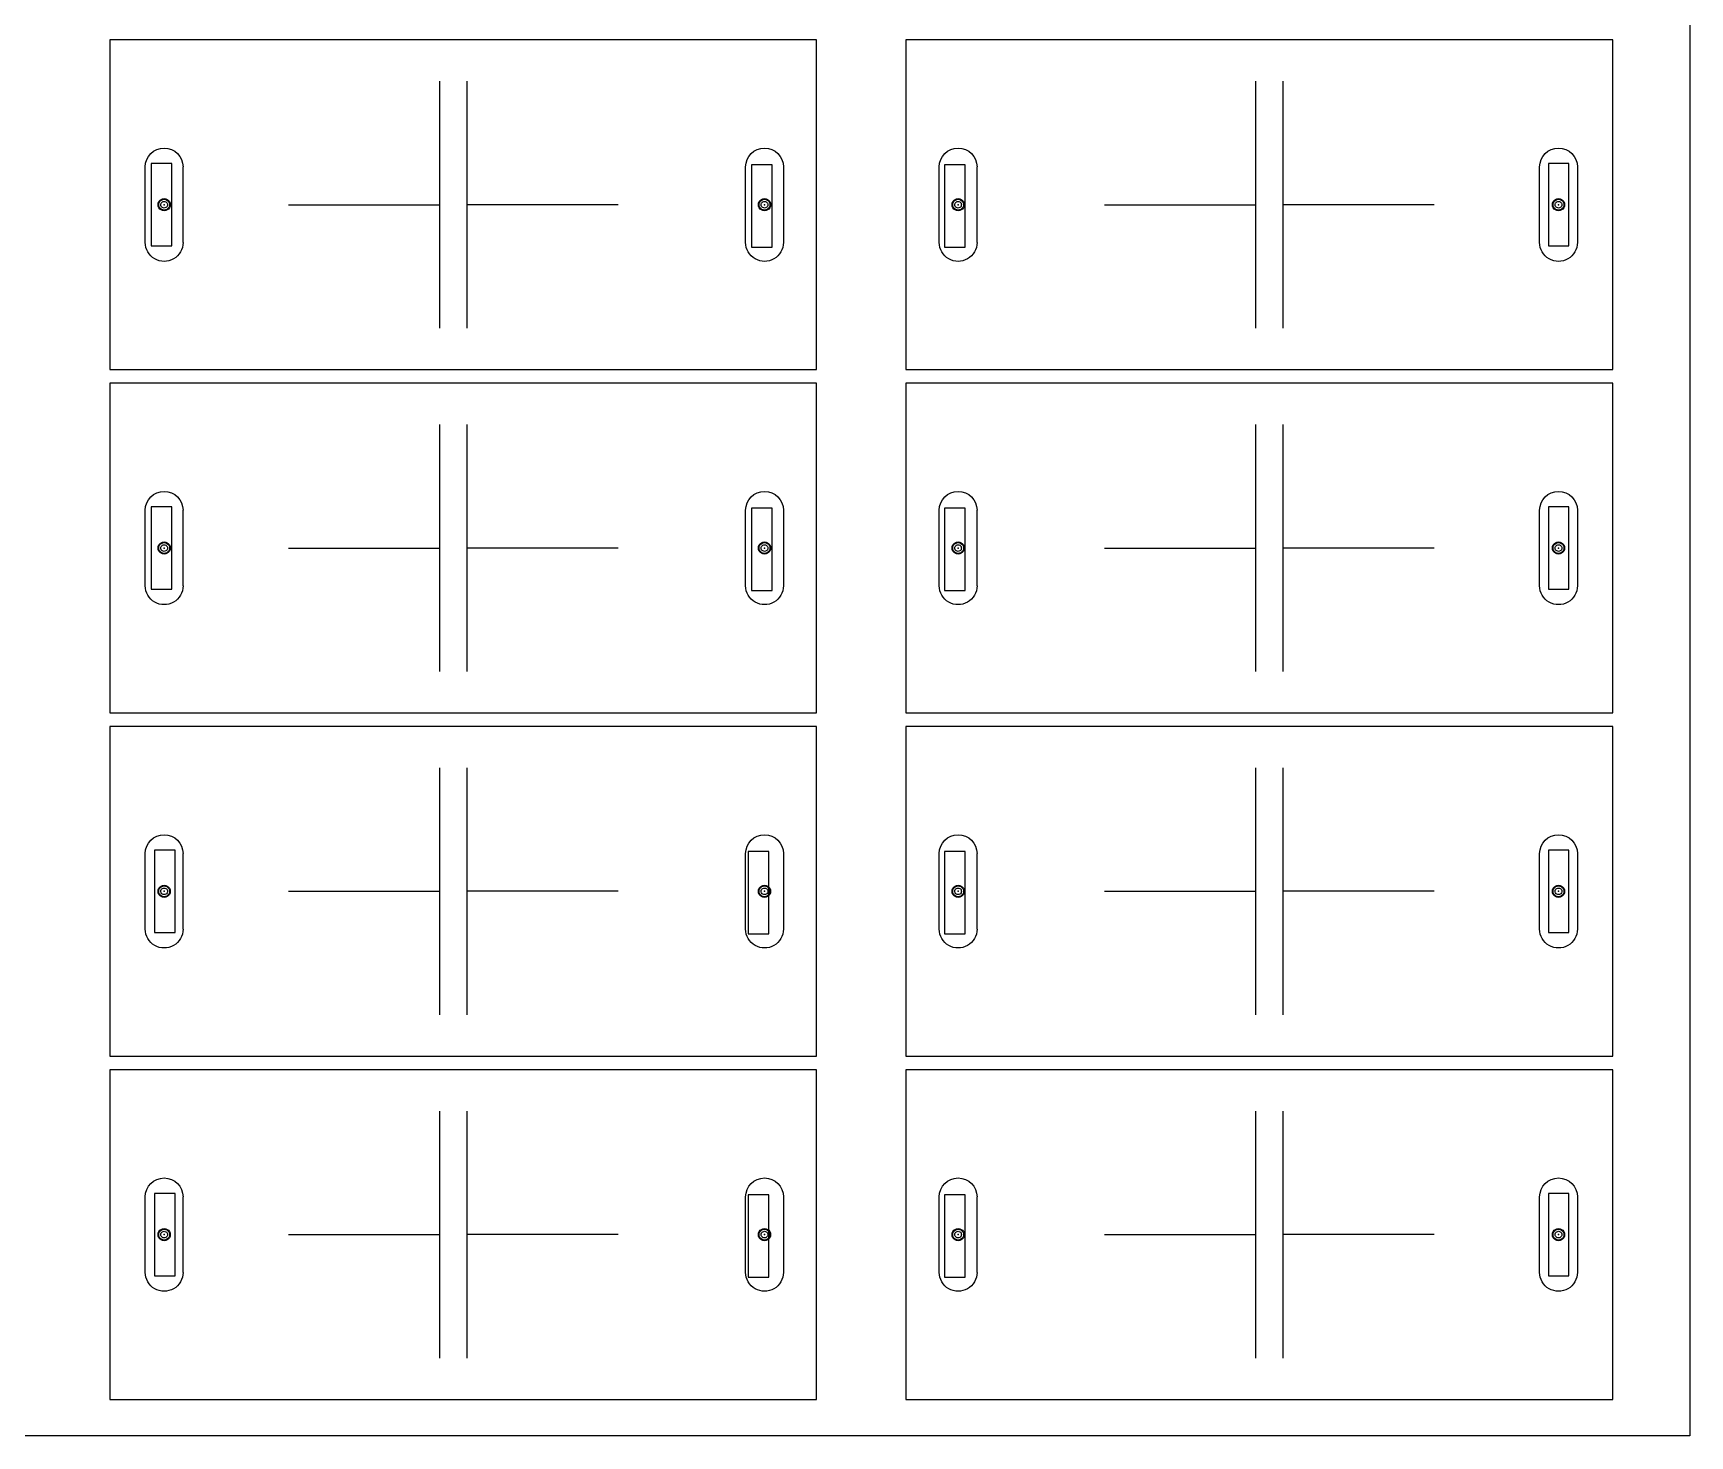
# Model space of a CAD drawing. Header units: millimetres. Extents: x 24815 to 37444, y -10619 to 6020.
# Drawn here: x 28054.4 to 28175, y 5690.6 to 5792.7 of the extents above; entities that cross this region are included whole.
import ezdxf

# ---------------------------------------------------------------- set-up
doc = ezdxf.new("R2010")
doc.units = ezdxf.units.MM

# ---------------------------------------------------------------- blocks, each defined once
blk = doc.blocks.new('A$C3CC6408C')
at = {"color": 2}
for p, q in [((0, 0), (0, -218.9)), ((-109.01, -117.24), (-115.01, -117.24)), ((-115.01, -117.24), (-115.01, -141.24)), ((-63.56, -117.24), (-109.01, -117.24)), ((-63.56, -141.24), (-63.56, -117.24)), ((-5.6, -117.24), (-57.06, -117.24)), ((-57.06, -117.24), (-57.06, -141.24)), ((-5.6, -141.24), (-5.6, -117.24)), ((-91.01, -120.24), (-91.01, -138.24)), ((-89.01, -120.24), (-89.01, -138.24)), ((-31.6, -138.24), (-31.6, -120.24)), ((-29.6, -138.24), (-29.6, -120.24)), ((-112.43, -131.99), (-112.43, -126.49)), ((-112.43, -126.49), (-112.43, -126.49)), ((-112.43, -131.99), (-112.43, -126.49)), ((-112.43, -126.49), (-112.43, -126.49)), ((-110.49, -126.24), (-111.99, -126.24)), ((-111.99, -126.24), (-111.99, -132.24)), ((-110.49, -132.24), (-110.49, -126.24)), ((-109.68, -126.49), (-109.68, -131.99)), ((-109.68, -126.49), (-109.68, -131.99)), ((-68.73, -131.99), (-68.73, -126.49)), ((-68.73, -126.49), (-68.73, -126.49)), ((-68.73, -131.99), (-68.73, -126.49)), ((-68.73, -126.49), (-68.73, -126.49)), ((-66.79, -126.34), (-68.29, -126.34)), ((-68.29, -126.34), (-68.29, -132.34)), ((-66.79, -132.34), (-66.79, -126.34)), ((-65.98, -126.49), (-65.98, -131.99)), ((-65.98, -126.49), (-65.98, -131.99)), ((-54.64, -131.99), (-54.64, -126.49)), ((-54.64, -131.99), (-54.64, -126.49)), ((-52.74, -126.34), (-54.24, -126.34)), ((-54.24, -126.34), (-54.24, -132.34)), ((-52.74, -132.34), (-52.74, -126.34)), ((-51.89, -126.49), (-51.89, -131.99)), ((-51.89, -126.49), (-51.89, -131.99)), ((-10.94, -131.99), (-10.94, -126.49)), ((-10.94, -131.99), (-10.94, -126.49)), ((-8.8, -126.24), (-10.3, -126.24)), ((-10.3, -126.24), (-10.3, -132.24)), ((-8.8, -132.24), (-8.8, -126.24)), ((-8.19, -126.49), (-8.19, -131.99)), ((-8.19, -126.49), (-8.19, -131.99)), ((-102.01, -129.24), (-91.01, -129.24)), ((-78.01, -129.24), (-89.01, -129.24)), ((-42.6, -129.24), (-31.6, -129.24)), ((-18.6, -129.24), (-29.6, -129.24)), ((-111.99, -132.24), (-111.49, -132.24)), ((-111.49, -132.24), (-110.49, -132.24)), ((-68.29, -132.34), (-67.79, -132.34)), ((-67.79, -132.34), (-66.79, -132.34)), ((-54.24, -132.34), (-53.74, -132.34)), ((-53.74, -132.34), (-52.74, -132.34)), ((-51.89, -131.99), (-51.89, -131.99)), ((-51.89, -131.99), (-51.89, -131.99)), ((-10.3, -132.24), (-9.8, -132.24)), ((-9.8, -132.24), (-8.8, -132.24)), ((-8.19, -131.99), (-8.19, -131.99)), ((-8.19, -131.99), (-8.19, -131.99)), ((-115.01, -141.24), (-63.56, -141.24)), ((-109.01, -142.24), (-115.01, -142.24)), ((-115.01, -142.24), (-115.01, -166.24)), ((-63.56, -142.24), (-109.01, -142.24)), ((-63.56, -166.24), (-63.56, -142.24)), ((-57.06, -141.24), (-11.6, -141.24)), ((-5.6, -142.24), (-57.06, -142.24)), ((-57.06, -142.24), (-57.06, -166.24)), ((-11.6, -141.24), (-5.6, -141.24)), ((-5.6, -166.24), (-5.6, -142.24)), ((-91.01, -145.24), (-91.01, -163.24)), ((-89.01, -145.24), (-89.01, -163.24)), ((-31.6, -163.24), (-31.6, -145.24)), ((-29.6, -163.24), (-29.6, -145.24)), ((-112.43, -156.99), (-112.43, -151.49)), ((-112.43, -151.49), (-112.43, -151.49)), ((-112.43, -156.99), (-112.43, -151.49)), ((-112.43, -151.49), (-112.43, -151.49)), ((-110.49, -151.24), (-111.99, -151.24)), ((-111.99, -151.24), (-111.99, -157.24)), ((-110.49, -157.24), (-110.49, -151.24)), ((-109.68, -151.49), (-109.68, -156.99)), ((-109.68, -151.49), (-109.68, -156.99)), ((-68.73, -156.99), (-68.73, -151.49)), ((-68.73, -151.49), (-68.73, -151.49)), ((-68.73, -156.99), (-68.73, -151.49)), ((-68.73, -151.49), (-68.73, -151.49)), ((-66.79, -151.34), (-68.29, -151.34)), ((-68.29, -151.34), (-68.29, -157.34)), ((-66.79, -157.34), (-66.79, -151.34)), ((-65.98, -151.49), (-65.98, -156.99)), ((-65.98, -151.49), (-65.98, -156.99)), ((-54.64, -156.99), (-54.64, -151.49)), ((-54.64, -156.99), (-54.64, -151.49)), ((-52.74, -151.34), (-54.24, -151.34)), ((-54.24, -151.34), (-54.24, -157.34)), ((-52.74, -157.34), (-52.74, -151.34)), ((-51.89, -151.49), (-51.89, -156.99)), ((-51.89, -151.49), (-51.89, -156.99)), ((-10.94, -156.99), (-10.94, -151.49)), ((-10.94, -156.99), (-10.94, -151.49)), ((-8.8, -151.24), (-10.3, -151.24)), ((-10.3, -151.24), (-10.3, -157.24)), ((-8.8, -157.24), (-8.8, -151.24)), ((-8.19, -151.49), (-8.19, -156.99)), ((-8.19, -151.49), (-8.19, -156.99)), ((-102.01, -154.24), (-91.01, -154.24)), ((-78.01, -154.24), (-89.01, -154.24)), ((-42.6, -154.24), (-31.6, -154.24)), ((-18.6, -154.24), (-29.6, -154.24)), ((-111.99, -157.24), (-111.49, -157.24)), ((-111.49, -157.24), (-110.49, -157.24)), ((-68.29, -157.34), (-67.79, -157.34)), ((-67.79, -157.34), (-66.79, -157.34)), ((-54.24, -157.34), (-53.74, -157.34)), ((-53.74, -157.34), (-52.74, -157.34)), ((-51.89, -156.99), (-51.89, -156.99)), ((-51.89, -156.99), (-51.89, -156.99)), ((-10.3, -157.24), (-9.8, -157.24)), ((-9.8, -157.24), (-8.8, -157.24)), ((-8.19, -156.99), (-8.19, -156.99)), ((-8.19, -156.99), (-8.19, -156.99)), ((-115.01, -166.24), (-63.56, -166.24)), ((-57.06, -166.24), (-11.6, -166.24)), ((-11.6, -166.24), (-5.6, -166.24)), ((-109.01, -167.24), (-115.01, -167.24)), ((-115.01, -167.24), (-115.01, -191.24)), ((-63.56, -167.24), (-109.01, -167.24)), ((-63.56, -191.24), (-63.56, -167.24)), ((-5.6, -167.24), (-57.06, -167.24)), ((-57.06, -167.24), (-57.06, -191.24)), ((-5.6, -191.24), (-5.6, -167.24)), ((-91.01, -170.24), (-91.01, -188.24)), ((-89.01, -170.24), (-89.01, -188.24)), ((-31.6, -188.24), (-31.6, -170.24)), ((-29.6, -188.24), (-29.6, -170.24)), ((-112.43, -181.99), (-112.43, -176.49)), ((-112.43, -176.49), (-112.43, -176.49)), ((-112.43, -181.99), (-112.43, -176.49)), ((-112.43, -176.49), (-112.43, -176.49)), ((-110.24, -176.24), (-111.74, -176.24)), ((-111.74, -176.24), (-111.74, -182.24)), ((-110.24, -182.24), (-110.24, -176.24)), ((-109.68, -176.49), (-109.68, -181.99)), ((-109.68, -176.49), (-109.68, -181.99)), ((-68.73, -181.99), (-68.73, -176.49)), ((-68.73, -176.49), (-68.73, -176.49)), ((-68.73, -181.99), (-68.73, -176.49)), ((-68.73, -176.49), (-68.73, -176.49)), ((-67.04, -176.34), (-68.54, -176.34)), ((-68.54, -176.34), (-68.54, -182.34)), ((-67.04, -182.34), (-67.04, -176.34)), ((-65.98, -176.49), (-65.98, -181.99)), ((-65.98, -176.49), (-65.98, -181.99)), ((-54.64, -181.99), (-54.64, -176.49)), ((-54.64, -181.99), (-54.64, -176.49)), ((-52.74, -176.34), (-54.24, -176.34)), ((-54.24, -176.34), (-54.24, -182.34)), ((-52.74, -182.34), (-52.74, -176.34)), ((-51.89, -176.49), (-51.89, -181.99)), ((-51.89, -176.49), (-51.89, -181.99)), ((-10.94, -181.99), (-10.94, -176.49)), ((-10.94, -181.99), (-10.94, -176.49)), ((-8.8, -176.24), (-10.3, -176.24)), ((-10.3, -176.24), (-10.3, -182.24)), ((-8.8, -182.24), (-8.8, -176.24)), ((-8.19, -176.49), (-8.19, -181.99)), ((-8.19, -176.49), (-8.19, -181.99)), ((-102.01, -179.24), (-91.01, -179.24)), ((-78.01, -179.24), (-89.01, -179.24)), ((-42.6, -179.24), (-31.6, -179.24)), ((-18.6, -179.24), (-29.6, -179.24)), ((-51.89, -181.99), (-51.89, -181.99)), ((-51.89, -181.99), (-51.89, -181.99)), ((-8.19, -181.99), (-8.19, -181.99)), ((-8.19, -181.99), (-8.19, -181.99)), ((-111.74, -182.24), (-111.24, -182.24)), ((-111.24, -182.24), (-110.24, -182.24)), ((-68.54, -182.34), (-68.04, -182.34)), ((-68.04, -182.34), (-67.04, -182.34)), ((-54.24, -182.34), (-53.74, -182.34)), ((-53.74, -182.34), (-52.74, -182.34)), ((-10.3, -182.24), (-9.8, -182.24)), ((-9.8, -182.24), (-8.8, -182.24)), ((-115.01, -191.24), (-63.56, -191.24)), ((-57.06, -191.24), (-11.6, -191.24)), ((-11.6, -191.24), (-5.6, -191.24)), ((-109.01, -192.24), (-115.01, -192.24)), ((-115.01, -192.24), (-115.01, -216.24)), ((-63.56, -192.24), (-109.01, -192.24)), ((-63.56, -216.24), (-63.56, -192.24)), ((-5.6, -192.24), (-57.06, -192.24)), ((-57.06, -192.24), (-57.06, -216.24)), ((-5.6, -216.24), (-5.6, -192.24)), ((-91.01, -195.24), (-91.01, -213.24)), ((-89.01, -195.24), (-89.01, -213.24)), ((-31.6, -213.24), (-31.6, -195.24)), ((-29.6, -213.24), (-29.6, -195.24)), ((-110.24, -201.24), (-111.74, -201.24)), ((-111.74, -201.24), (-111.74, -207.24)), ((-110.24, -207.24), (-110.24, -201.24)), ((-67.04, -201.34), (-68.54, -201.34)), ((-68.54, -201.34), (-68.54, -207.34)), ((-67.04, -207.34), (-67.04, -201.34)), ((-52.74, -201.34), (-54.24, -201.34)), ((-54.24, -201.34), (-54.24, -207.34)), ((-52.74, -207.34), (-52.74, -201.34)), ((-8.8, -201.24), (-10.3, -201.24)), ((-10.3, -201.24), (-10.3, -207.24)), ((-8.8, -207.24), (-8.8, -201.24)), ((-112.43, -206.99), (-112.43, -201.49)), ((-112.43, -201.49), (-112.43, -201.49)), ((-112.43, -206.99), (-112.43, -201.49)), ((-112.43, -201.49), (-112.43, -201.49)), ((-109.68, -201.49), (-109.68, -206.99)), ((-109.68, -201.49), (-109.68, -206.99)), ((-68.73, -206.99), (-68.73, -201.49)), ((-68.73, -201.49), (-68.73, -201.49)), ((-68.73, -206.99), (-68.73, -201.49)), ((-68.73, -201.49), (-68.73, -201.49)), ((-65.98, -201.49), (-65.98, -206.99)), ((-65.98, -201.49), (-65.98, -206.99)), ((-54.64, -206.99), (-54.64, -201.49)), ((-54.64, -206.99), (-54.64, -201.49)), ((-51.89, -201.49), (-51.89, -206.99)), ((-51.89, -201.49), (-51.89, -206.99)), ((-10.94, -206.99), (-10.94, -201.49)), ((-10.94, -206.99), (-10.94, -201.49)), ((-8.19, -201.49), (-8.19, -206.99)), ((-8.19, -201.49), (-8.19, -206.99)), ((-102.01, -204.24), (-91.01, -204.24)), ((-78.01, -204.24), (-89.01, -204.24)), ((-42.6, -204.24), (-31.6, -204.24)), ((-18.6, -204.24), (-29.6, -204.24)), ((-111.74, -207.24), (-111.24, -207.24)), ((-111.24, -207.24), (-110.24, -207.24)), ((-68.54, -207.34), (-68.04, -207.34)), ((-68.04, -207.34), (-67.04, -207.34)), ((-54.24, -207.34), (-53.74, -207.34)), ((-53.74, -207.34), (-52.74, -207.34)), ((-51.89, -206.99), (-51.89, -206.99)), ((-51.89, -206.99), (-51.89, -206.99)), ((-10.3, -207.24), (-9.8, -207.24)), ((-9.8, -207.24), (-8.8, -207.24)), ((-8.19, -206.99), (-8.19, -206.99)), ((-8.19, -206.99), (-8.19, -206.99)), ((-115.01, -216.24), (-63.56, -216.24)), ((-57.06, -216.24), (-11.6, -216.24)), ((-11.6, -216.24), (-5.6, -216.24)), ((0, -218.9), (-241.97, -218.9))]:
    blk.add_line(p, q, dxfattribs=at)
at = {"color": 2, "extrusion": (0, 0, -1)}
for centre, major_axis, start_param, end_param in [((-111.05, -126.49), (0.972, 0.972), 3.926991, 7.068583), ((-111.05, -126.49), (0.972, 0.972), 3.926991, 7.068583), ((-67.35, -126.49), (0.972, 0.972), 3.926991, 7.068583), ((-67.35, -126.49), (0.972, 0.972), 3.926991, 7.068583), ((-53.26, -126.49), (0.972, 0.972), 3.926991, 7.068583), ((-53.26, -126.49), (0.972, 0.972), 3.926991, 7.068583), ((-9.56, -126.49), (0.972, 0.972), 3.926991, 7.068583), ((-9.56, -126.49), (0.972, 0.972), 3.926991, 7.068583), ((-111.05, -129.24), (-0.314, 0.314), 5.497787, 8.63938), ((-111.05, -129.24), (-0.314, 0.314), 5.497787, 8.63938), ((-111.05, -129.24), (-0.278, 0.278), 5.497787, 8.63938), ((-111.05, -129.24), (-0.278, 0.278), 5.497787, 8.63938), ((-111.05, -129.24), (-0.278, 0.278), 5.497787, 8.63938), ((-111.05, -129.24), (-0.278, 0.278), 5.497787, 8.63938), ((-111.05, -129.24), (-0.278, 0.278), 5.497787, 8.63938), ((-111.05, -129.24), (-0.278, 0.278), 5.497787, 8.63938), ((-111.05, -129.24), (-0.278, 0.278), 5.497787, 8.63938), ((-111.05, -129.24), (-0.278, 0.278), 5.497787, 8.63938), ((-111.05, -129.24), (-0.278, 0.278), 5.497787, 8.63938), ((-111.05, -129.24), (-0.278, 0.278), 5.497787, 8.63938), ((-111.05, -129.24), (-0.278, 0.278), 5.497787, 8.63938), ((-111.05, -129.24), (-0.171, 0.171), 5.497787, 8.63938), ((-111.05, -129.24), (-0.171, 0.171), 5.497787, 8.63938), ((-67.35, -129.24), (-0.314, 0.314), 5.497787, 8.63938), ((-67.35, -129.24), (-0.314, 0.314), 5.497787, 8.63938), ((-67.35, -129.24), (-0.278, 0.278), 5.497787, 8.63938), ((-67.35, -129.24), (-0.278, 0.278), 5.497787, 8.63938), ((-67.35, -129.24), (-0.278, 0.278), 5.497787, 8.63938), ((-67.35, -129.24), (-0.278, 0.278), 5.497787, 8.63938), ((-67.35, -129.24), (-0.278, 0.278), 5.497787, 8.63938), ((-67.35, -129.24), (-0.278, 0.278), 5.497787, 8.63938), ((-67.35, -129.24), (-0.278, 0.278), 5.497787, 8.63938), ((-67.35, -129.24), (-0.278, 0.278), 5.497787, 8.63938), ((-67.35, -129.24), (-0.278, 0.278), 5.497787, 8.63938), ((-67.35, -129.24), (-0.278, 0.278), 5.497787, 8.63938), ((-67.35, -129.24), (-0.278, 0.278), 5.497787, 8.63938), ((-67.35, -129.24), (-0.171, 0.171), 5.497787, 8.63938), ((-67.35, -129.24), (-0.171, 0.171), 5.497787, 8.63938), ((-53.26, -129.24), (-0.314, 0.314), 5.497787, 8.63938), ((-53.26, -129.24), (-0.314, 0.314), 5.497787, 8.63938), ((-53.26, -129.24), (-0.278, 0.278), 5.497787, 8.63938), ((-53.26, -129.24), (-0.278, 0.278), 5.497787, 8.63938), ((-53.26, -129.24), (-0.278, 0.278), 5.497787, 8.63938), ((-53.26, -129.24), (-0.278, 0.278), 5.497787, 8.63938), ((-53.26, -129.24), (-0.278, 0.278), 5.497787, 8.63938), ((-53.26, -129.24), (-0.278, 0.278), 5.497787, 8.63938), ((-53.26, -129.24), (-0.278, 0.278), 5.497787, 8.63938), ((-53.26, -129.24), (-0.278, 0.278), 5.497787, 8.63938), ((-53.26, -129.24), (-0.278, 0.278), 5.497787, 8.63938), ((-53.26, -129.24), (-0.278, 0.278), 5.497787, 8.63938), ((-53.26, -129.24), (-0.278, 0.278), 5.497787, 8.63938), ((-53.26, -129.24), (-0.171, 0.171), 5.497787, 8.63938), ((-53.26, -129.24), (-0.171, 0.171), 5.497787, 8.63938), ((-9.56, -129.24), (-0.314, 0.314), 5.497787, 8.63938), ((-9.56, -129.24), (-0.314, 0.314), 5.497787, 8.63938), ((-9.56, -129.24), (-0.278, 0.278), 5.497787, 8.63938), ((-9.56, -129.24), (-0.278, 0.278), 5.497787, 8.63938), ((-9.56, -129.24), (-0.278, 0.278), 5.497787, 8.63938), ((-9.56, -129.24), (-0.278, 0.278), 5.497787, 8.63938), ((-9.56, -129.24), (-0.278, 0.278), 5.497787, 8.63938), ((-9.56, -129.24), (-0.278, 0.278), 5.497787, 8.63938), ((-9.56, -129.24), (-0.278, 0.278), 5.497787, 8.63938), ((-9.56, -129.24), (-0.278, 0.278), 5.497787, 8.63938), ((-9.56, -129.24), (-0.278, 0.278), 5.497787, 8.63938), ((-9.56, -129.24), (-0.278, 0.278), 5.497787, 8.63938), ((-9.56, -129.24), (-0.278, 0.278), 5.497787, 8.63938), ((-9.56, -129.24), (-0.171, 0.171), 5.497787, 8.63938), ((-9.56, -129.24), (-0.171, 0.171), 5.497787, 8.63938), ((-111.05, -129.24), (-0.314, 0.314), 2.356194, 5.497787), ((-111.05, -129.24), (-0.314, 0.314), 2.356194, 5.497787), ((-111.05, -129.24), (0.278, 0.278), 0.785398, 3.926991), ((-111.05, -129.24), (0.278, 0.278), 0.785398, 3.926991), ((-111.05, -129.24), (0.278, 0.278), 0.785398, 3.926991), ((-111.05, -129.24), (0.278, 0.278), 0.785398, 3.926991), ((-111.05, -129.24), (0.278, 0.278), 0.785398, 3.926991), ((-111.05, -129.24), (0.278, 0.278), 0.785398, 3.926991), ((-111.05, -129.24), (0.278, 0.278), 0.785398, 3.926991), ((-111.05, -129.24), (0.278, 0.278), 0.785398, 3.926991), ((-111.05, -129.24), (0.278, 0.278), 0.785398, 3.926991), ((-111.05, -129.24), (0.278, 0.278), 0.785398, 3.926991), ((-111.05, -129.24), (0.278, 0.278), 0.785398, 3.926991), ((-111.05, -129.24), (0.171, 0.171), 0.785398, 3.926991), ((-111.05, -129.24), (0.171, 0.171), 0.785398, 3.926991), ((-67.35, -129.24), (-0.314, 0.314), 2.356194, 5.497787), ((-67.35, -129.24), (-0.314, 0.314), 2.356194, 5.497787), ((-67.35, -129.24), (-0.278, 0.278), 2.356194, 5.497787), ((-67.35, -129.24), (-0.278, 0.278), 2.356194, 5.497787), ((-67.35, -129.24), (-0.278, 0.278), 2.356194, 5.497787), ((-67.35, -129.24), (-0.278, 0.278), 2.356194, 5.497787), ((-67.35, -129.24), (-0.278, 0.278), 2.356194, 5.497787), ((-67.35, -129.24), (-0.278, 0.278), 2.356194, 5.497787), ((-67.35, -129.24), (-0.278, 0.278), 2.356194, 5.497787), ((-67.35, -129.24), (-0.278, 0.278), 2.356194, 5.497787), ((-67.35, -129.24), (-0.278, 0.278), 2.356194, 5.497787), ((-67.35, -129.24), (-0.278, 0.278), 2.356194, 5.497787), ((-67.35, -129.24), (-0.278, 0.278), 2.356194, 5.497787), ((-67.35, -129.24), (0.171, 0.171), 0.785398, 3.926991), ((-67.35, -129.24), (0.171, 0.171), 0.785398, 3.926991), ((-53.26, -129.24), (-0.314, 0.314), 2.356194, 5.497787), ((-53.26, -129.24), (-0.314, 0.314), 2.356194, 5.497787), ((-53.26, -129.24), (0.278, 0.278), 0.785398, 3.926991), ((-53.26, -129.24), (0.278, 0.278), 0.785398, 3.926991), ((-53.26, -129.24), (0.278, 0.278), 0.785398, 3.926991), ((-53.26, -129.24), (0.278, 0.278), 0.785398, 3.926991), ((-53.26, -129.24), (0.278, 0.278), 0.785398, 3.926991), ((-53.26, -129.24), (0.278, 0.278), 0.785398, 3.926991), ((-53.26, -129.24), (0.278, 0.278), 0.785398, 3.926991), ((-53.26, -129.24), (0.278, 0.278), 0.785398, 3.926991), ((-53.26, -129.24), (0.278, 0.278), 0.785398, 3.926991), ((-53.26, -129.24), (0.278, 0.278), 0.785398, 3.926991), ((-53.26, -129.24), (0.278, 0.278), 0.785398, 3.926991), ((-53.26, -129.24), (0.171, 0.171), 0.785398, 3.926991), ((-53.26, -129.24), (0.171, 0.171), 0.785398, 3.926991), ((-9.56, -129.24), (-0.314, 0.314), 2.356194, 5.497787), ((-9.56, -129.24), (-0.314, 0.314), 2.356194, 5.497787), ((-9.56, -129.24), (-0.278, 0.278), 2.356194, 5.497787), ((-9.56, -129.24), (-0.278, 0.278), 2.356194, 5.497787), ((-9.56, -129.24), (-0.278, 0.278), 2.356194, 5.497787), ((-9.56, -129.24), (-0.278, 0.278), 2.356194, 5.497787), ((-9.56, -129.24), (-0.278, 0.278), 2.356194, 5.497787), ((-9.56, -129.24), (-0.278, 0.278), 2.356194, 5.497787), ((-9.56, -129.24), (-0.278, 0.278), 2.356194, 5.497787), ((-9.56, -129.24), (-0.278, 0.278), 2.356194, 5.497787), ((-9.56, -129.24), (-0.278, 0.278), 2.356194, 5.497787), ((-9.56, -129.24), (-0.278, 0.278), 2.356194, 5.497787), ((-9.56, -129.24), (-0.278, 0.278), 2.356194, 5.497787), ((-9.56, -129.24), (0.171, 0.171), 0.785398, 3.926991), ((-9.56, -129.24), (0.171, 0.171), 0.785398, 3.926991), ((-111.05, -131.99), (-0.972, 0.972), 2.356194, 5.497787), ((-111.05, -131.99), (-0.972, 0.972), 2.356194, 5.497787), ((-67.35, -131.99), (-0.972, 0.972), 2.356194, 5.497787), ((-67.35, -131.99), (-0.972, 0.972), 2.356194, 5.497787), ((-53.26, -131.99), (-0.972, 0.972), 2.356194, 5.497787), ((-53.26, -131.99), (-0.972, 0.972), 2.356194, 5.497787), ((-9.56, -131.99), (-0.972, 0.972), 2.356194, 5.497787), ((-9.56, -131.99), (-0.972, 0.972), 2.356194, 5.497787), ((-111.05, -151.49), (0.972, 0.972), 3.926991, 7.068583), ((-111.05, -151.49), (0.972, 0.972), 3.926991, 7.068583), ((-67.35, -151.49), (0.972, 0.972), 3.926991, 7.068583), ((-67.35, -151.49), (0.972, 0.972), 3.926991, 7.068583), ((-53.26, -151.49), (0.972, 0.972), 3.926991, 7.068583), ((-53.26, -151.49), (0.972, 0.972), 3.926991, 7.068583), ((-9.56, -151.49), (0.972, 0.972), 3.926991, 7.068583), ((-9.56, -151.49), (0.972, 0.972), 3.926991, 7.068583), ((-111.05, -154.24), (-0.314, 0.314), 5.497787, 8.63938), ((-111.05, -154.24), (-0.314, 0.314), 5.497787, 8.63938), ((-111.05, -154.24), (-0.314, 0.314), 2.356194, 5.497787), ((-111.05, -154.24), (-0.314, 0.314), 2.356194, 5.497787), ((-111.05, -154.24), (-0.278, 0.278), 5.497787, 8.63938), ((-111.05, -154.24), (-0.278, 0.278), 5.497787, 8.63938), ((-111.05, -154.24), (-0.278, 0.278), 5.497787, 8.63938), ((-111.05, -154.24), (-0.278, 0.278), 5.497787, 8.63938), ((-111.05, -154.24), (-0.278, 0.278), 5.497787, 8.63938), ((-111.05, -154.24), (-0.278, 0.278), 5.497787, 8.63938), ((-111.05, -154.24), (-0.278, 0.278), 5.497787, 8.63938), ((-111.05, -154.24), (-0.278, 0.278), 5.497787, 8.63938), ((-111.05, -154.24), (-0.278, 0.278), 5.497787, 8.63938), ((-111.05, -154.24), (-0.278, 0.278), 5.497787, 8.63938), ((-111.05, -154.24), (-0.278, 0.278), 5.497787, 8.63938), ((-111.05, -154.24), (0.278, 0.278), 0.785398, 3.926991), ((-111.05, -154.24), (0.278, 0.278), 0.785398, 3.926991), ((-111.05, -154.24), (0.278, 0.278), 0.785398, 3.926991), ((-111.05, -154.24), (0.278, 0.278), 0.785398, 3.926991), ((-111.05, -154.24), (0.278, 0.278), 0.785398, 3.926991), ((-111.05, -154.24), (0.278, 0.278), 0.785398, 3.926991), ((-111.05, -154.24), (0.278, 0.278), 0.785398, 3.926991), ((-111.05, -154.24), (0.278, 0.278), 0.785398, 3.926991), ((-111.05, -154.24), (0.278, 0.278), 0.785398, 3.926991), ((-111.05, -154.24), (0.278, 0.278), 0.785398, 3.926991), ((-111.05, -154.24), (0.278, 0.278), 0.785398, 3.926991), ((-111.05, -154.24), (-0.171, 0.171), 5.497787, 8.63938), ((-111.05, -154.24), (-0.171, 0.171), 5.497787, 8.63938), ((-111.05, -154.24), (0.171, 0.171), 0.785398, 3.926991), ((-111.05, -154.24), (0.171, 0.171), 0.785398, 3.926991), ((-67.35, -154.24), (-0.314, 0.314), 5.497787, 8.63938), ((-67.35, -154.24), (-0.314, 0.314), 5.497787, 8.63938), ((-67.35, -154.24), (-0.314, 0.314), 2.356194, 5.497787), ((-67.35, -154.24), (-0.314, 0.314), 2.356194, 5.497787), ((-67.35, -154.24), (-0.278, 0.278), 5.497787, 8.63938), ((-67.35, -154.24), (-0.278, 0.278), 5.497787, 8.63938), ((-67.35, -154.24), (-0.278, 0.278), 5.497787, 8.63938), ((-67.35, -154.24), (-0.278, 0.278), 5.497787, 8.63938), ((-67.35, -154.24), (-0.278, 0.278), 5.497787, 8.63938), ((-67.35, -154.24), (-0.278, 0.278), 5.497787, 8.63938), ((-67.35, -154.24), (-0.278, 0.278), 5.497787, 8.63938), ((-67.35, -154.24), (-0.278, 0.278), 5.497787, 8.63938), ((-67.35, -154.24), (-0.278, 0.278), 5.497787, 8.63938), ((-67.35, -154.24), (-0.278, 0.278), 5.497787, 8.63938), ((-67.35, -154.24), (-0.278, 0.278), 5.497787, 8.63938), ((-67.35, -154.24), (-0.278, 0.278), 2.356194, 5.497787), ((-67.35, -154.24), (-0.278, 0.278), 2.356194, 5.497787), ((-67.35, -154.24), (-0.278, 0.278), 2.356194, 5.497787), ((-67.35, -154.24), (-0.278, 0.278), 2.356194, 5.497787), ((-67.35, -154.24), (-0.278, 0.278), 2.356194, 5.497787), ((-67.35, -154.24), (-0.278, 0.278), 2.356194, 5.497787), ((-67.35, -154.24), (-0.278, 0.278), 2.356194, 5.497787), ((-67.35, -154.24), (-0.278, 0.278), 2.356194, 5.497787), ((-67.35, -154.24), (-0.278, 0.278), 2.356194, 5.497787), ((-67.35, -154.24), (-0.278, 0.278), 2.356194, 5.497787), ((-67.35, -154.24), (-0.278, 0.278), 2.356194, 5.497787), ((-67.35, -154.24), (-0.171, 0.171), 5.497787, 8.63938), ((-67.35, -154.24), (-0.171, 0.171), 5.497787, 8.63938), ((-67.35, -154.24), (0.171, 0.171), 0.785398, 3.926991), ((-67.35, -154.24), (0.171, 0.171), 0.785398, 3.926991), ((-53.26, -154.24), (-0.314, 0.314), 5.497787, 8.63938), ((-53.26, -154.24), (-0.314, 0.314), 5.497787, 8.63938), ((-53.26, -154.24), (-0.314, 0.314), 2.356194, 5.497787), ((-53.26, -154.24), (-0.314, 0.314), 2.356194, 5.497787), ((-53.26, -154.24), (-0.278, 0.278), 5.497787, 8.63938), ((-53.26, -154.24), (-0.278, 0.278), 5.497787, 8.63938), ((-53.26, -154.24), (-0.278, 0.278), 5.497787, 8.63938), ((-53.26, -154.24), (-0.278, 0.278), 5.497787, 8.63938), ((-53.26, -154.24), (-0.278, 0.278), 5.497787, 8.63938), ((-53.26, -154.24), (-0.278, 0.278), 5.497787, 8.63938), ((-53.26, -154.24), (-0.278, 0.278), 5.497787, 8.63938), ((-53.26, -154.24), (-0.278, 0.278), 5.497787, 8.63938), ((-53.26, -154.24), (-0.278, 0.278), 5.497787, 8.63938), ((-53.26, -154.24), (-0.278, 0.278), 5.497787, 8.63938), ((-53.26, -154.24), (-0.278, 0.278), 5.497787, 8.63938), ((-53.26, -154.24), (0.278, 0.278), 0.785398, 3.926991), ((-53.26, -154.24), (0.278, 0.278), 0.785398, 3.926991), ((-53.26, -154.24), (0.278, 0.278), 0.785398, 3.926991), ((-53.26, -154.24), (0.278, 0.278), 0.785398, 3.926991), ((-53.26, -154.24), (0.278, 0.278), 0.785398, 3.926991), ((-53.26, -154.24), (0.278, 0.278), 0.785398, 3.926991), ((-53.26, -154.24), (0.278, 0.278), 0.785398, 3.926991), ((-53.26, -154.24), (0.278, 0.278), 0.785398, 3.926991), ((-53.26, -154.24), (0.278, 0.278), 0.785398, 3.926991), ((-53.26, -154.24), (0.278, 0.278), 0.785398, 3.926991), ((-53.26, -154.24), (0.278, 0.278), 0.785398, 3.926991), ((-53.26, -154.24), (-0.171, 0.171), 5.497787, 8.63938), ((-53.26, -154.24), (-0.171, 0.171), 5.497787, 8.63938), ((-53.26, -154.24), (0.171, 0.171), 0.785398, 3.926991), ((-53.26, -154.24), (0.171, 0.171), 0.785398, 3.926991), ((-9.56, -154.24), (-0.314, 0.314), 5.497787, 8.63938), ((-9.56, -154.24), (-0.314, 0.314), 5.497787, 8.63938), ((-9.56, -154.24), (-0.314, 0.314), 2.356194, 5.497787), ((-9.56, -154.24), (-0.314, 0.314), 2.356194, 5.497787), ((-9.56, -154.24), (-0.278, 0.278), 5.497787, 8.63938), ((-9.56, -154.24), (-0.278, 0.278), 5.497787, 8.63938), ((-9.56, -154.24), (-0.278, 0.278), 5.497787, 8.63938), ((-9.56, -154.24), (-0.278, 0.278), 5.497787, 8.63938), ((-9.56, -154.24), (-0.278, 0.278), 5.497787, 8.63938), ((-9.56, -154.24), (-0.278, 0.278), 5.497787, 8.63938), ((-9.56, -154.24), (-0.278, 0.278), 5.497787, 8.63938), ((-9.56, -154.24), (-0.278, 0.278), 5.497787, 8.63938), ((-9.56, -154.24), (-0.278, 0.278), 5.497787, 8.63938), ((-9.56, -154.24), (-0.278, 0.278), 5.497787, 8.63938), ((-9.56, -154.24), (-0.278, 0.278), 5.497787, 8.63938), ((-9.56, -154.24), (-0.278, 0.278), 2.356194, 5.497787), ((-9.56, -154.24), (-0.278, 0.278), 2.356194, 5.497787), ((-9.56, -154.24), (-0.278, 0.278), 2.356194, 5.497787), ((-9.56, -154.24), (-0.278, 0.278), 2.356194, 5.497787), ((-9.56, -154.24), (-0.278, 0.278), 2.356194, 5.497787), ((-9.56, -154.24), (-0.278, 0.278), 2.356194, 5.497787), ((-9.56, -154.24), (-0.278, 0.278), 2.356194, 5.497787), ((-9.56, -154.24), (-0.278, 0.278), 2.356194, 5.497787), ((-9.56, -154.24), (-0.278, 0.278), 2.356194, 5.497787), ((-9.56, -154.24), (-0.278, 0.278), 2.356194, 5.497787), ((-9.56, -154.24), (-0.278, 0.278), 2.356194, 5.497787), ((-9.56, -154.24), (-0.171, 0.171), 5.497787, 8.63938), ((-9.56, -154.24), (-0.171, 0.171), 5.497787, 8.63938), ((-9.56, -154.24), (0.171, 0.171), 0.785398, 3.926991), ((-9.56, -154.24), (0.171, 0.171), 0.785398, 3.926991), ((-111.05, -156.99), (-0.972, 0.972), 2.356194, 5.497787), ((-111.05, -156.99), (-0.972, 0.972), 2.356194, 5.497787), ((-67.35, -156.99), (-0.972, 0.972), 2.356194, 5.497787), ((-67.35, -156.99), (-0.972, 0.972), 2.356194, 5.497787), ((-53.26, -156.99), (-0.972, 0.972), 2.356194, 5.497787), ((-53.26, -156.99), (-0.972, 0.972), 2.356194, 5.497787), ((-9.56, -156.99), (-0.972, 0.972), 2.356194, 5.497787), ((-9.56, -156.99), (-0.972, 0.972), 2.356194, 5.497787), ((-111.05, -176.49), (0.972, 0.972), 3.926991, 7.068583), ((-111.05, -176.49), (0.972, 0.972), 3.926991, 7.068583), ((-67.35, -176.49), (0.972, 0.972), 3.926991, 7.068583), ((-67.35, -176.49), (0.972, 0.972), 3.926991, 7.068583), ((-53.26, -176.49), (0.972, 0.972), 3.926991, 7.068583), ((-53.26, -176.49), (0.972, 0.972), 3.926991, 7.068583), ((-9.56, -176.49), (0.972, 0.972), 3.926991, 7.068583), ((-9.56, -176.49), (0.972, 0.972), 3.926991, 7.068583), ((-111.05, -179.24), (-0.314, 0.314), 5.497787, 8.63938), ((-111.05, -179.24), (-0.314, 0.314), 5.497787, 8.63938), ((-111.05, -179.24), (-0.314, 0.314), 2.356194, 5.497787), ((-111.05, -179.24), (-0.314, 0.314), 2.356194, 5.497787), ((-111.05, -179.24), (-0.278, 0.278), 5.497787, 8.63938), ((-111.05, -179.24), (-0.278, 0.278), 5.497787, 8.63938), ((-111.05, -179.24), (-0.278, 0.278), 5.497787, 8.63938), ((-111.05, -179.24), (-0.278, 0.278), 5.497787, 8.63938), ((-111.05, -179.24), (-0.278, 0.278), 5.497787, 8.63938), ((-111.05, -179.24), (-0.278, 0.278), 5.497787, 8.63938), ((-111.05, -179.24), (-0.278, 0.278), 5.497787, 8.63938), ((-111.05, -179.24), (-0.278, 0.278), 5.497787, 8.63938), ((-111.05, -179.24), (-0.278, 0.278), 5.497787, 8.63938), ((-111.05, -179.24), (-0.278, 0.278), 5.497787, 8.63938), ((-111.05, -179.24), (-0.278, 0.278), 5.497787, 8.63938), ((-111.05, -179.24), (0.278, 0.278), 0.785398, 3.926991), ((-111.05, -179.24), (0.278, 0.278), 0.785398, 3.926991), ((-111.05, -179.24), (0.278, 0.278), 0.785398, 3.926991), ((-111.05, -179.24), (0.278, 0.278), 0.785398, 3.926991), ((-111.05, -179.24), (0.278, 0.278), 0.785398, 3.926991), ((-111.05, -179.24), (0.278, 0.278), 0.785398, 3.926991), ((-111.05, -179.24), (0.278, 0.278), 0.785398, 3.926991), ((-111.05, -179.24), (0.278, 0.278), 0.785398, 3.926991), ((-111.05, -179.24), (0.278, 0.278), 0.785398, 3.926991), ((-111.05, -179.24), (0.278, 0.278), 0.785398, 3.926991), ((-111.05, -179.24), (0.278, 0.278), 0.785398, 3.926991), ((-111.05, -179.24), (-0.171, 0.171), 5.497787, 8.63938), ((-111.05, -179.24), (-0.171, 0.171), 5.497787, 8.63938), ((-111.05, -179.24), (0.171, 0.171), 0.785398, 3.926991), ((-111.05, -179.24), (0.171, 0.171), 0.785398, 3.926991), ((-67.35, -179.24), (-0.314, 0.314), 5.497787, 8.63938), ((-67.35, -179.24), (-0.314, 0.314), 5.497787, 8.63938), ((-67.35, -179.24), (-0.314, 0.314), 2.356194, 5.497787), ((-67.35, -179.24), (-0.314, 0.314), 2.356194, 5.497787), ((-67.35, -179.24), (-0.278, 0.278), 5.497787, 8.63938), ((-67.35, -179.24), (-0.278, 0.278), 5.497787, 8.63938), ((-67.35, -179.24), (-0.278, 0.278), 5.497787, 8.63938), ((-67.35, -179.24), (-0.278, 0.278), 5.497787, 8.63938), ((-67.35, -179.24), (-0.278, 0.278), 5.497787, 8.63938), ((-67.35, -179.24), (-0.278, 0.278), 5.497787, 8.63938), ((-67.35, -179.24), (-0.278, 0.278), 5.497787, 8.63938), ((-67.35, -179.24), (-0.278, 0.278), 5.497787, 8.63938), ((-67.35, -179.24), (-0.278, 0.278), 5.497787, 8.63938), ((-67.35, -179.24), (-0.278, 0.278), 5.497787, 8.63938), ((-67.35, -179.24), (-0.278, 0.278), 5.497787, 8.63938), ((-67.35, -179.24), (-0.278, 0.278), 2.356194, 5.497787), ((-67.35, -179.24), (-0.278, 0.278), 2.356194, 5.497787), ((-67.35, -179.24), (-0.278, 0.278), 2.356194, 5.497787), ((-67.35, -179.24), (-0.278, 0.278), 2.356194, 5.497787), ((-67.35, -179.24), (-0.278, 0.278), 2.356194, 5.497787), ((-67.35, -179.24), (-0.278, 0.278), 2.356194, 5.497787), ((-67.35, -179.24), (-0.278, 0.278), 2.356194, 5.497787), ((-67.35, -179.24), (-0.278, 0.278), 2.356194, 5.497787), ((-67.35, -179.24), (-0.278, 0.278), 2.356194, 5.497787), ((-67.35, -179.24), (-0.278, 0.278), 2.356194, 5.497787), ((-67.35, -179.24), (-0.278, 0.278), 2.356194, 5.497787), ((-67.35, -179.24), (-0.171, 0.171), 5.497787, 8.63938), ((-67.35, -179.24), (-0.171, 0.171), 5.497787, 8.63938), ((-67.35, -179.24), (0.171, 0.171), 0.785398, 3.926991), ((-67.35, -179.24), (0.171, 0.171), 0.785398, 3.926991), ((-53.26, -179.24), (-0.314, 0.314), 5.497787, 8.63938), ((-53.26, -179.24), (-0.314, 0.314), 5.497787, 8.63938), ((-53.26, -179.24), (-0.314, 0.314), 2.356194, 5.497787), ((-53.26, -179.24), (-0.314, 0.314), 2.356194, 5.497787), ((-53.26, -179.24), (-0.278, 0.278), 5.497787, 8.63938), ((-53.26, -179.24), (-0.278, 0.278), 5.497787, 8.63938), ((-53.26, -179.24), (-0.278, 0.278), 5.497787, 8.63938), ((-53.26, -179.24), (-0.278, 0.278), 5.497787, 8.63938), ((-53.26, -179.24), (-0.278, 0.278), 5.497787, 8.63938), ((-53.26, -179.24), (-0.278, 0.278), 5.497787, 8.63938), ((-53.26, -179.24), (-0.278, 0.278), 5.497787, 8.63938), ((-53.26, -179.24), (-0.278, 0.278), 5.497787, 8.63938), ((-53.26, -179.24), (-0.278, 0.278), 5.497787, 8.63938), ((-53.26, -179.24), (-0.278, 0.278), 5.497787, 8.63938), ((-53.26, -179.24), (-0.278, 0.278), 5.497787, 8.63938), ((-53.26, -179.24), (0.278, 0.278), 0.785398, 3.926991), ((-53.26, -179.24), (0.278, 0.278), 0.785398, 3.926991), ((-53.26, -179.24), (0.278, 0.278), 0.785398, 3.926991), ((-53.26, -179.24), (0.278, 0.278), 0.785398, 3.926991), ((-53.26, -179.24), (0.278, 0.278), 0.785398, 3.926991), ((-53.26, -179.24), (0.278, 0.278), 0.785398, 3.926991), ((-53.26, -179.24), (0.278, 0.278), 0.785398, 3.926991), ((-53.26, -179.24), (0.278, 0.278), 0.785398, 3.926991), ((-53.26, -179.24), (0.278, 0.278), 0.785398, 3.926991), ((-53.26, -179.24), (0.278, 0.278), 0.785398, 3.926991), ((-53.26, -179.24), (0.278, 0.278), 0.785398, 3.926991), ((-53.26, -179.24), (-0.171, 0.171), 5.497787, 8.63938), ((-53.26, -179.24), (-0.171, 0.171), 5.497787, 8.63938), ((-53.26, -179.24), (0.171, 0.171), 0.785398, 3.926991), ((-53.26, -179.24), (0.171, 0.171), 0.785398, 3.926991), ((-9.56, -179.24), (-0.314, 0.314), 5.497787, 8.63938), ((-9.56, -179.24), (-0.314, 0.314), 5.497787, 8.63938), ((-9.56, -179.24), (-0.314, 0.314), 2.356194, 5.497787), ((-9.56, -179.24), (-0.314, 0.314), 2.356194, 5.497787), ((-9.56, -179.24), (-0.278, 0.278), 5.497787, 8.63938), ((-9.56, -179.24), (-0.278, 0.278), 5.497787, 8.63938), ((-9.56, -179.24), (-0.278, 0.278), 5.497787, 8.63938), ((-9.56, -179.24), (-0.278, 0.278), 5.497787, 8.63938), ((-9.56, -179.24), (-0.278, 0.278), 5.497787, 8.63938), ((-9.56, -179.24), (-0.278, 0.278), 5.497787, 8.63938), ((-9.56, -179.24), (-0.278, 0.278), 5.497787, 8.63938), ((-9.56, -179.24), (-0.278, 0.278), 5.497787, 8.63938), ((-9.56, -179.24), (-0.278, 0.278), 5.497787, 8.63938), ((-9.56, -179.24), (-0.278, 0.278), 5.497787, 8.63938), ((-9.56, -179.24), (-0.278, 0.278), 5.497787, 8.63938), ((-9.56, -179.24), (-0.278, 0.278), 2.356194, 5.497787), ((-9.56, -179.24), (-0.278, 0.278), 2.356194, 5.497787), ((-9.56, -179.24), (-0.278, 0.278), 2.356194, 5.497787), ((-9.56, -179.24), (-0.278, 0.278), 2.356194, 5.497787), ((-9.56, -179.24), (-0.278, 0.278), 2.356194, 5.497787), ((-9.56, -179.24), (-0.278, 0.278), 2.356194, 5.497787), ((-9.56, -179.24), (-0.278, 0.278), 2.356194, 5.497787), ((-9.56, -179.24), (-0.278, 0.278), 2.356194, 5.497787), ((-9.56, -179.24), (-0.278, 0.278), 2.356194, 5.497787), ((-9.56, -179.24), (-0.278, 0.278), 2.356194, 5.497787), ((-9.56, -179.24), (-0.278, 0.278), 2.356194, 5.497787), ((-9.56, -179.24), (-0.171, 0.171), 5.497787, 8.63938), ((-9.56, -179.24), (-0.171, 0.171), 5.497787, 8.63938), ((-9.56, -179.24), (0.171, 0.171), 0.785398, 3.926991), ((-9.56, -179.24), (0.171, 0.171), 0.785398, 3.926991), ((-111.05, -181.99), (-0.972, 0.972), 2.356194, 5.497787), ((-111.05, -181.99), (-0.972, 0.972), 2.356194, 5.497787), ((-67.35, -181.99), (-0.972, 0.972), 2.356194, 5.497787), ((-67.35, -181.99), (-0.972, 0.972), 2.356194, 5.497787), ((-53.26, -181.99), (-0.972, 0.972), 2.356194, 5.497787), ((-53.26, -181.99), (-0.972, 0.972), 2.356194, 5.497787), ((-9.56, -181.99), (-0.972, 0.972), 2.356194, 5.497787), ((-9.56, -181.99), (-0.972, 0.972), 2.356194, 5.497787), ((-111.05, -201.49), (0.972, 0.972), 3.926991, 7.068583), ((-111.05, -201.49), (0.972, 0.972), 3.926991, 7.068583), ((-67.35, -201.49), (0.972, 0.972), 3.926991, 7.068583), ((-67.35, -201.49), (0.972, 0.972), 3.926991, 7.068583), ((-53.26, -201.49), (0.972, 0.972), 3.926991, 7.068583), ((-53.26, -201.49), (0.972, 0.972), 3.926991, 7.068583), ((-9.56, -201.49), (0.972, 0.972), 3.926991, 7.068583), ((-9.56, -201.49), (0.972, 0.972), 3.926991, 7.068583), ((-111.05, -204.24), (-0.314, 0.314), 5.497787, 8.63938), ((-111.05, -204.24), (-0.314, 0.314), 5.497787, 8.63938), ((-111.05, -204.24), (-0.314, 0.314), 2.356194, 5.497787), ((-111.05, -204.24), (-0.314, 0.314), 2.356194, 5.497787), ((-111.05, -204.24), (-0.278, 0.278), 5.497787, 8.63938), ((-111.05, -204.24), (-0.278, 0.278), 5.497787, 8.63938), ((-111.05, -204.24), (-0.278, 0.278), 5.497787, 8.63938), ((-111.05, -204.24), (-0.278, 0.278), 5.497787, 8.63938), ((-111.05, -204.24), (-0.278, 0.278), 5.497787, 8.63938), ((-111.05, -204.24), (-0.278, 0.278), 5.497787, 8.63938), ((-111.05, -204.24), (-0.278, 0.278), 5.497787, 8.63938), ((-111.05, -204.24), (-0.278, 0.278), 5.497787, 8.63938), ((-111.05, -204.24), (-0.278, 0.278), 5.497787, 8.63938), ((-111.05, -204.24), (-0.278, 0.278), 5.497787, 8.63938), ((-111.05, -204.24), (-0.278, 0.278), 5.497787, 8.63938), ((-111.05, -204.24), (0.278, 0.278), 0.785398, 3.926991), ((-111.05, -204.24), (0.278, 0.278), 0.785398, 3.926991), ((-111.05, -204.24), (0.278, 0.278), 0.785398, 3.926991), ((-111.05, -204.24), (0.278, 0.278), 0.785398, 3.926991), ((-111.05, -204.24), (0.278, 0.278), 0.785398, 3.926991), ((-111.05, -204.24), (0.278, 0.278), 0.785398, 3.926991), ((-111.05, -204.24), (0.278, 0.278), 0.785398, 3.926991), ((-111.05, -204.24), (0.278, 0.278), 0.785398, 3.926991), ((-111.05, -204.24), (0.278, 0.278), 0.785398, 3.926991), ((-111.05, -204.24), (0.278, 0.278), 0.785398, 3.926991), ((-111.05, -204.24), (0.278, 0.278), 0.785398, 3.926991), ((-111.05, -204.24), (-0.171, 0.171), 5.497787, 8.63938), ((-111.05, -204.24), (-0.171, 0.171), 5.497787, 8.63938), ((-111.05, -204.24), (0.171, 0.171), 0.785398, 3.926991), ((-111.05, -204.24), (0.171, 0.171), 0.785398, 3.926991), ((-67.35, -204.24), (-0.314, 0.314), 5.497787, 8.63938), ((-67.35, -204.24), (-0.314, 0.314), 5.497787, 8.63938), ((-67.35, -204.24), (-0.314, 0.314), 2.356194, 5.497787), ((-67.35, -204.24), (-0.314, 0.314), 2.356194, 5.497787), ((-67.35, -204.24), (-0.278, 0.278), 5.497787, 8.63938), ((-67.35, -204.24), (-0.278, 0.278), 5.497787, 8.63938), ((-67.35, -204.24), (-0.278, 0.278), 5.497787, 8.63938), ((-67.35, -204.24), (-0.278, 0.278), 5.497787, 8.63938), ((-67.35, -204.24), (-0.278, 0.278), 5.497787, 8.63938), ((-67.35, -204.24), (-0.278, 0.278), 5.497787, 8.63938), ((-67.35, -204.24), (-0.278, 0.278), 5.497787, 8.63938), ((-67.35, -204.24), (-0.278, 0.278), 5.497787, 8.63938), ((-67.35, -204.24), (-0.278, 0.278), 5.497787, 8.63938), ((-67.35, -204.24), (-0.278, 0.278), 5.497787, 8.63938), ((-67.35, -204.24), (-0.278, 0.278), 5.497787, 8.63938), ((-67.35, -204.24), (-0.278, 0.278), 2.356194, 5.497787), ((-67.35, -204.24), (-0.278, 0.278), 2.356194, 5.497787), ((-67.35, -204.24), (-0.278, 0.278), 2.356194, 5.497787), ((-67.35, -204.24), (-0.278, 0.278), 2.356194, 5.497787), ((-67.35, -204.24), (-0.278, 0.278), 2.356194, 5.497787), ((-67.35, -204.24), (-0.278, 0.278), 2.356194, 5.497787), ((-67.35, -204.24), (-0.278, 0.278), 2.356194, 5.497787), ((-67.35, -204.24), (-0.278, 0.278), 2.356194, 5.497787), ((-67.35, -204.24), (-0.278, 0.278), 2.356194, 5.497787), ((-67.35, -204.24), (-0.278, 0.278), 2.356194, 5.497787), ((-67.35, -204.24), (-0.278, 0.278), 2.356194, 5.497787), ((-67.35, -204.24), (-0.171, 0.171), 5.497787, 8.63938), ((-67.35, -204.24), (-0.171, 0.171), 5.497787, 8.63938), ((-67.35, -204.24), (0.171, 0.171), 0.785398, 3.926991), ((-67.35, -204.24), (0.171, 0.171), 0.785398, 3.926991), ((-53.26, -204.24), (-0.314, 0.314), 5.497787, 8.63938), ((-53.26, -204.24), (-0.314, 0.314), 5.497787, 8.63938), ((-53.26, -204.24), (-0.314, 0.314), 2.356194, 5.497787), ((-53.26, -204.24), (-0.314, 0.314), 2.356194, 5.497787), ((-53.26, -204.24), (-0.278, 0.278), 5.497787, 8.63938), ((-53.26, -204.24), (-0.278, 0.278), 5.497787, 8.63938), ((-53.26, -204.24), (-0.278, 0.278), 5.497787, 8.63938), ((-53.26, -204.24), (-0.278, 0.278), 5.497787, 8.63938), ((-53.26, -204.24), (-0.278, 0.278), 5.497787, 8.63938), ((-53.26, -204.24), (-0.278, 0.278), 5.497787, 8.63938), ((-53.26, -204.24), (-0.278, 0.278), 5.497787, 8.63938), ((-53.26, -204.24), (-0.278, 0.278), 5.497787, 8.63938), ((-53.26, -204.24), (-0.278, 0.278), 5.497787, 8.63938), ((-53.26, -204.24), (-0.278, 0.278), 5.497787, 8.63938), ((-53.26, -204.24), (-0.278, 0.278), 5.497787, 8.63938), ((-53.26, -204.24), (0.278, 0.278), 0.785398, 3.926991), ((-53.26, -204.24), (0.278, 0.278), 0.785398, 3.926991), ((-53.26, -204.24), (0.278, 0.278), 0.785398, 3.926991), ((-53.26, -204.24), (0.278, 0.278), 0.785398, 3.926991), ((-53.26, -204.24), (0.278, 0.278), 0.785398, 3.926991), ((-53.26, -204.24), (0.278, 0.278), 0.785398, 3.926991), ((-53.26, -204.24), (0.278, 0.278), 0.785398, 3.926991), ((-53.26, -204.24), (0.278, 0.278), 0.785398, 3.926991), ((-53.26, -204.24), (0.278, 0.278), 0.785398, 3.926991), ((-53.26, -204.24), (0.278, 0.278), 0.785398, 3.926991), ((-53.26, -204.24), (0.278, 0.278), 0.785398, 3.926991), ((-53.26, -204.24), (-0.171, 0.171), 5.497787, 8.63938), ((-53.26, -204.24), (-0.171, 0.171), 5.497787, 8.63938), ((-53.26, -204.24), (0.171, 0.171), 0.785398, 3.926991), ((-53.26, -204.24), (0.171, 0.171), 0.785398, 3.926991), ((-9.56, -204.24), (-0.314, 0.314), 5.497787, 8.63938), ((-9.56, -204.24), (-0.314, 0.314), 5.497787, 8.63938), ((-9.56, -204.24), (-0.314, 0.314), 2.356194, 5.497787), ((-9.56, -204.24), (-0.314, 0.314), 2.356194, 5.497787), ((-9.56, -204.24), (-0.278, 0.278), 5.497787, 8.63938), ((-9.56, -204.24), (-0.278, 0.278), 5.497787, 8.63938), ((-9.56, -204.24), (-0.278, 0.278), 5.497787, 8.63938), ((-9.56, -204.24), (-0.278, 0.278), 5.497787, 8.63938), ((-9.56, -204.24), (-0.278, 0.278), 5.497787, 8.63938), ((-9.56, -204.24), (-0.278, 0.278), 5.497787, 8.63938), ((-9.56, -204.24), (-0.278, 0.278), 5.497787, 8.63938), ((-9.56, -204.24), (-0.278, 0.278), 5.497787, 8.63938), ((-9.56, -204.24), (-0.278, 0.278), 5.497787, 8.63938), ((-9.56, -204.24), (-0.278, 0.278), 5.497787, 8.63938), ((-9.56, -204.24), (-0.278, 0.278), 5.497787, 8.63938), ((-9.56, -204.24), (-0.278, 0.278), 2.356194, 5.497787), ((-9.56, -204.24), (-0.278, 0.278), 2.356194, 5.497787), ((-9.56, -204.24), (-0.278, 0.278), 2.356194, 5.497787), ((-9.56, -204.24), (-0.278, 0.278), 2.356194, 5.497787), ((-9.56, -204.24), (-0.278, 0.278), 2.356194, 5.497787), ((-9.56, -204.24), (-0.278, 0.278), 2.356194, 5.497787), ((-9.56, -204.24), (-0.278, 0.278), 2.356194, 5.497787), ((-9.56, -204.24), (-0.278, 0.278), 2.356194, 5.497787), ((-9.56, -204.24), (-0.278, 0.278), 2.356194, 5.497787), ((-9.56, -204.24), (-0.278, 0.278), 2.356194, 5.497787), ((-9.56, -204.24), (-0.278, 0.278), 2.356194, 5.497787), ((-9.56, -204.24), (-0.171, 0.171), 5.497787, 8.63938), ((-9.56, -204.24), (-0.171, 0.171), 5.497787, 8.63938), ((-9.56, -204.24), (0.171, 0.171), 0.785398, 3.926991), ((-9.56, -204.24), (0.171, 0.171), 0.785398, 3.926991), ((-111.05, -206.99), (-0.972, 0.972), 2.356194, 5.497787), ((-111.05, -206.99), (-0.972, 0.972), 2.356194, 5.497787), ((-67.35, -206.99), (-0.972, 0.972), 2.356194, 5.497787), ((-67.35, -206.99), (-0.972, 0.972), 2.356194, 5.497787), ((-53.26, -206.99), (-0.972, 0.972), 2.356194, 5.497787), ((-53.26, -206.99), (-0.972, 0.972), 2.356194, 5.497787), ((-9.56, -206.99), (-0.972, 0.972), 2.356194, 5.497787), ((-9.56, -206.99), (-0.972, 0.972), 2.356194, 5.497787)]:
    blk.add_ellipse(centre, major_axis=major_axis, ratio=1, start_param=start_param, end_param=end_param, dxfattribs=at)
at = {"color": 2}
for p in [(-111.05, -129.24), (-67.35, -129.24), (-53.26, -129.24), (-9.56, -129.24), (-111.05, -154.24), (-67.35, -154.24), (-53.26, -154.24), (-9.56, -154.24), (-111.05, -179.24), (-67.35, -179.24), (-53.26, -179.24), (-9.56, -179.24), (-111.05, -204.24), (-67.35, -204.24), (-53.26, -204.24), (-9.56, -204.24)]:
    blk.add_point(p, dxfattribs=at)

msp = doc.modelspace()

# ---------------------------------------------------------------- block references
msp.add_blockref('A$C3CC6408C', (28175.01663, 5909.45129))

doc.saveas('drawing.dxf')
